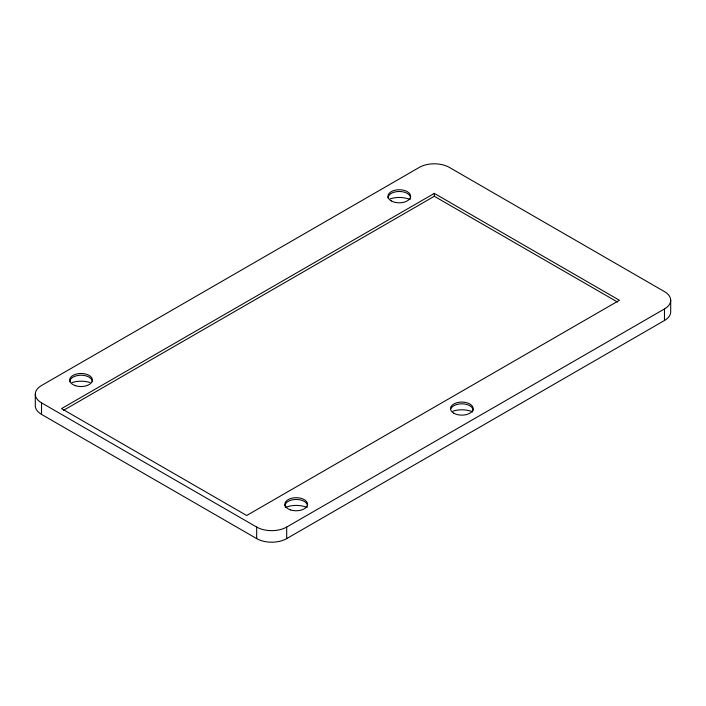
<?xml version="1.0" encoding="UTF-8"?>
<svg xmlns="http://www.w3.org/2000/svg" width="706" height="706" viewBox="0 0 706 706"><rect width="100%" height="100%" fill="white"/><g stroke="black" fill="none" stroke-linecap="round" stroke-linejoin="round"><path stroke-width="1.06" d="M434.314 193.391L61.537 408.615L246.668 515.504L619.444 300.279L434.314 193.391L434.314 196.277L63.443 410.398M41.522 402.835L256.675 527.055A21.233 12.258 0 0 0 286.698 527.055L664.478 308.946A21.233 12.258 0 0 0 664.478 291.613L449.325 167.393A21.233 12.258 0 0 0 419.302 167.393L41.522 385.502A21.233 12.258 0 0 0 41.522 402.835L41.522 414.387L256.675 538.607A21.233 12.258 0 0 0 286.698 538.607L664.478 320.498A21.233 12.258 0 0 0 670.7 311.831L670.7 300.279M434.314 196.277L617.538 302.062M664.478 308.946L664.478 320.498M286.698 527.055L286.698 538.607M256.675 527.055L256.675 538.607M35.3 394.169L35.3 405.721A21.233 12.258 0 0 0 41.522 414.387M452.846 411.183A17.977 10.378 0 0 1 472.773 411.933M390.294 198.845A17.977 10.378 0 0 1 410.23 199.604M285.268 507.552A17.977 10.378 0 0 1 307.145 507.552M72.056 382.581A17.977 10.378 0 0 1 90.033 382.581M450.896 408.65A11.322 6.539 0 0 1 463.312 403.867A11.322 6.539 0 0 1 473.152 410.345M387.965 198.015A11.322 6.539 0 0 1 399.287 191.476A11.322 6.539 0 0 1 410.61 198.015M284.889 505.964A11.322 6.539 0 0 1 296.211 499.433A11.322 6.539 0 0 1 307.534 505.964M69.726 381.743A11.322 6.539 0 0 1 81.049 375.204A11.322 6.539 0 0 1 92.371 381.743M453.826 413.231A11.322 6.539 0 0 0 472.764 410.301A11.322 6.539 0 0 0 458.9 402.296A11.322 6.539 0 0 0 453.826 413.231M391.283 200.901A11.322 6.539 0 0 0 410.221 197.971A11.322 6.539 0 0 0 396.357 189.967A11.322 6.539 0 0 0 391.283 200.901M290.545 509.891A11.322 6.539 0 0 0 307.534 504.234A11.322 6.539 0 0 0 290.545 498.568A11.322 6.539 0 0 0 290.545 509.891M75.383 385.67A11.322 6.539 0 0 0 92.371 380.013A11.322 6.539 0 0 0 75.383 374.348A11.322 6.539 0 0 0 75.383 385.67"/></g></svg>
